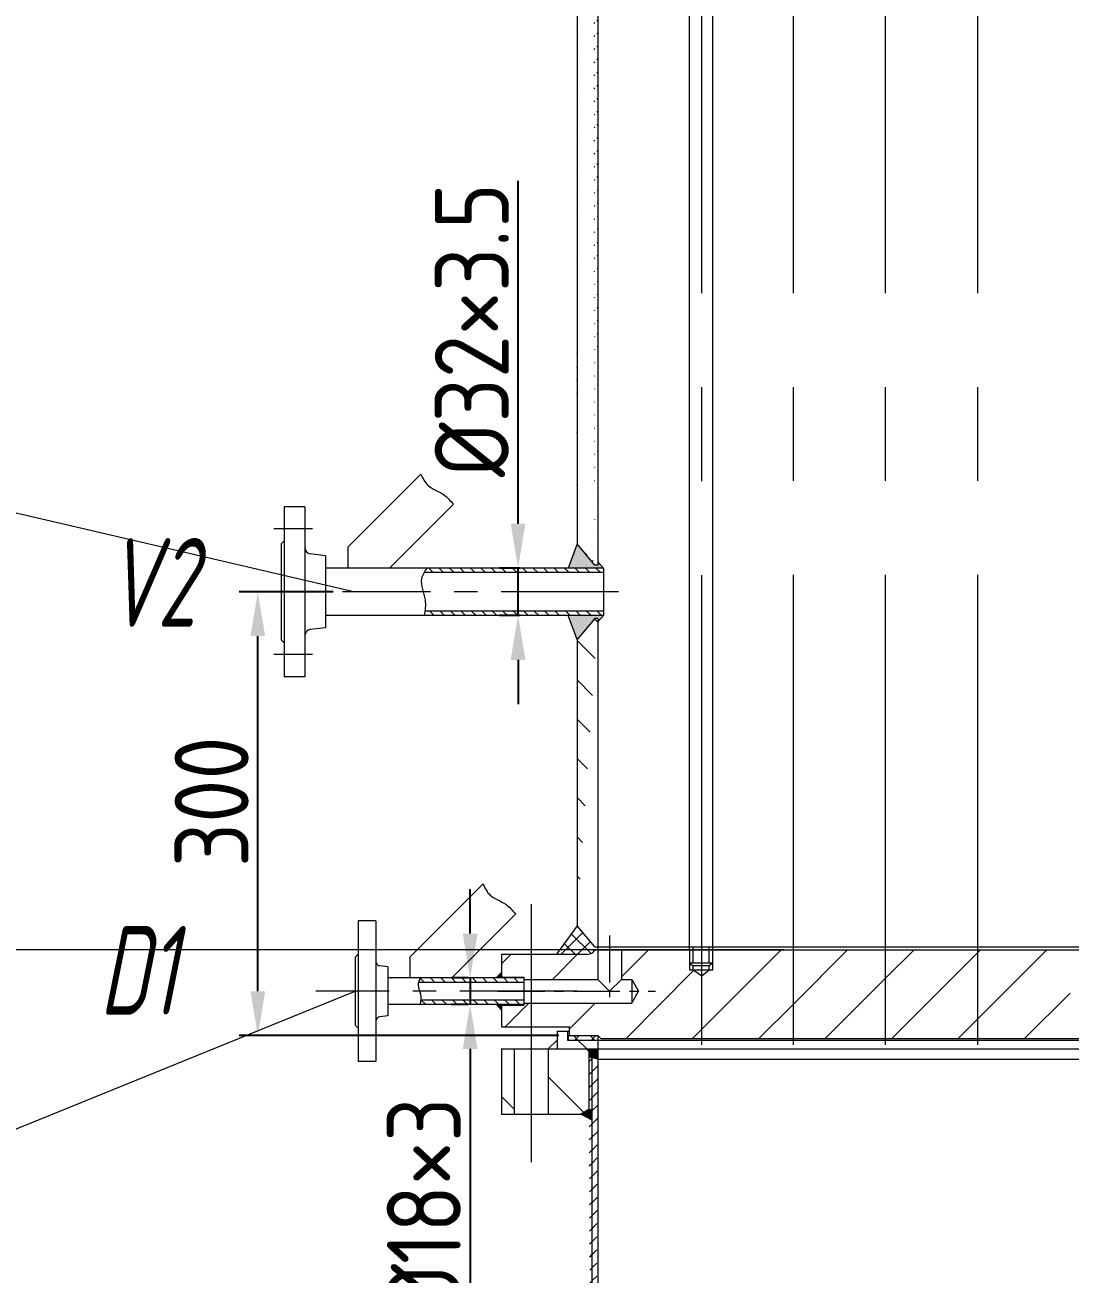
# Model space of a CAD drawing. Header units: inches. Extents: x 16 to 1170, y 5 to 1869.
# Drawn here: x 220.3 to 290.9, y 630.3 to 714.7 of the extents above; entities that cross this region are included whole.
import ezdxf

# ---------------------------------------------------------------- set-up
doc = ezdxf.new("R2010")
doc.units = ezdxf.units.IN
doc.header["$MEASUREMENT"] = 0
doc.linetypes.add('CENTER', pattern=[50.8, 31.75, -6.35, 6.35, -6.35])
doc.layers.get('Defpoints').update_dxf_attribs({"lineweight": 0})
for name, color, linetype, lineweight in [('中心线', 111, 'CENTER', 0), ('剖面线', 250, 'Continuous', 0), ('文字', 7, 'Continuous', 0), ('标注线', 20, 'Continuous', 0), ('粗实线', 7, 'Continuous', 0), ('粗实线1', 7, 'Continuous', 0), ('细实线2', 130, 'Continuous', 0)]:
    doc.layers.add(name, color=color, linetype=linetype, lineweight=lineweight)
doc.styles.add('HZ', font='gbeitc.shx', dxfattribs={"width": 0.75, "bigfont": 'hztxt3.shx'})
doc.styles.add('STYLE1', font='isocp3.shx', dxfattribs={"width": 0.8, "oblique": 18, "bigfont": 'hztxt3.shx'})
doc.dimstyles.new('1-10', dxfattribs={"dimtxt": 4, "dimasz": 3, "dimexe": 1.25, "dimexo": 0.625, "dimtad": 1, "dimdec": 4, "dimlfac": 10, "dimdsep": 46, "dimtxsty": 'STYLE1', "dimcen": 0.5, "dimclrt": 4, "dimadec": 0, "dimazin": 0, "dimtp": 0.2, "dimtfac": 1, "dimtdec": 4, "dimtmove": 0, "dimatfit": 3, "dimfxl": 1.25, "dimtolj": 1, "dimarcsym": 0})
pattern_1 = [(45, (351.29695, -2366.0835), (-0.561266, 0.561266), []), (135, (351.29695, -2366.0835), (-0.561266, -0.561266), [])]

# ---------------------------------------------------------------- blocks, each defined once
blk = doc.blocks.new('*D16')
at = {"layer": 'Defpoints', "color": 0, "transparency": 16777216}
for p in [(236.019, 676.427), (241.744, 676.427), (257.008, 646.427)]:
    blk.add_point(p, dxfattribs=at)
at = {"layer": '标注线', "color": 0, "lineweight": -2, "transparency": 16777216}
for p, q in [((241.119, 676.427), (234.769, 676.427)), ((236.019, 649.427), (236.019, 673.427)), ((256.383, 646.427), (234.769, 646.427))]:
    blk.add_line(p, q, dxfattribs=at)
at = {"layer": '标注线', "color": 0, "transparency": 16777216}
for points in [[(235.519, 673.427), (236.519, 673.427), (236.019, 676.427)], [(235.519, 649.427), (236.519, 649.427), (236.019, 646.427)]]:
    blk.add_solid(points, dxfattribs=at)
at = {"layer": '标注线', "color": 4, "transparency": 16777216, "insert": (232.894, 662.235), "char_height": 4, "attachment_point": 5, "rotation": 90}
blk.add_mtext('\\A1;{\\Fgbenor,gbcbig|c134;\\H1.25x;300}', dxfattribs=at)
blk = doc.blocks.new('*D22')
at = {"layer": 'Defpoints', "color": 0, "transparency": 16777216}
for p in [(250.867, 650.327), (250.376, 648.527), (250.867, 648.527)]:
    blk.add_point(p, dxfattribs=at)
at = {"layer": '标注线', "color": 0, "lineweight": -2, "transparency": 16777216}
for p, q in [((250.376, 653.327), (250.376, 656.327)), ((250.242, 650.327), (249.126, 650.327)), ((250.376, 650.327), (250.376, 648.527)), ((250.242, 648.527), (249.126, 648.527)), ((250.376, 645.527), (250.376, 627.186))]:
    blk.add_line(p, q, dxfattribs=at)
at = {"layer": '标注线', "color": 0, "transparency": 16777216}
for points in [[(249.876, 653.327), (250.876, 653.327), (250.376, 650.327)], [(249.876, 645.527), (250.876, 645.527), (250.376, 648.527)]]:
    blk.add_solid(points, dxfattribs=at)
at = {"layer": '标注线', "color": 4, "transparency": 16777216, "insert": (247.251, 634.772), "char_height": 4, "attachment_point": 5, "rotation": 90}
blk.add_mtext('\\A1;{\\Fgbenor,gbcbig|c0;\\H1.25x;%%C\\Fgbenor,gbcbig|c134;18×3}', dxfattribs=at)
blk = doc.blocks.new('*D23')
at = {"layer": 'Defpoints', "color": 0, "transparency": 16777216}
for p in [(254.398, 678.027), (253.619, 674.827), (254.398, 674.827)]:
    blk.add_point(p, dxfattribs=at)
at = {"layer": '标注线', "color": 0, "lineweight": -2, "transparency": 16777216}
for p, q in [((253.619, 681.027), (253.619, 704.2)), ((253.773, 678.027), (252.369, 678.027)), ((253.619, 674.827), (253.619, 678.027)), ((253.773, 674.827), (252.369, 674.827)), ((253.619, 671.827), (253.619, 668.827))]:
    blk.add_line(p, q, dxfattribs=at)
at = {"layer": '标注线', "color": 0, "transparency": 16777216}
for points in [[(253.119, 681.027), (254.119, 681.027), (253.619, 678.027)], [(253.119, 671.827), (254.119, 671.827), (253.619, 674.827)]]:
    blk.add_solid(points, dxfattribs=at)
at = {"layer": '标注线', "color": 4, "transparency": 16777216, "insert": (250.494, 694.114), "char_height": 4, "attachment_point": 5, "rotation": 90}
blk.add_mtext('\\A1;{\\Fgbenor,gbcbig|c0;\\H1.25x;%%C\\Fgbenor,gbcbig|c134;32×3.5}', dxfattribs=at)

msp = doc.modelspace()

# ---------------------------------------------------------------- hatches: boundary and pattern name
at = {"layer": '剖面线'}
h = msp.add_hatch(dxfattribs=at)
h.set_pattern_fill('ANSI31', scale=5, style=0)
edge = h.paths.add_edge_path()
edge.add_line((259.007974, 1445.799102), (259.007974, 678.227376))
edge.add_line((257.582176, 1441.292295), (257.607974, 679.65748))
edge.add_line((258.735592, 1442.699102), (257.607994, 1441.268891))
edge.add_line((258.807974, 678.227376), (257.607974, 679.65748))
edge.add_line((259.007974, 678.227376), (258.807974, 678.227376))
h = msp.add_hatch(dxfattribs=at)
h.set_pattern_fill('ANSI31', scale=4, angle=90, style=0)
edge = h.paths.add_edge_path()
edge.add_line((259.407974, 678.027376), (247.459023, 678.027376))
edge.add_spline(control_points=[(247.459023, 678.027376), (247.394131, 677.930772), (247.326928, 677.830537), (247.267397, 677.727376)], knot_values=[0, 0, 0, 0, 0.349126458, 0.349126458, 0.349126458, 0.349126458], degree=3, periodic=0)
edge.add_line((247.267397, 677.727376), (259.407974, 677.727376))
edge.add_line((259.407974, 677.727376), (259.407974, 678.027376))
h = msp.add_hatch(dxfattribs=at)
h.set_pattern_fill('ANSI31', scale=4, angle=90, style=0)
edge = h.paths.add_edge_path()
edge.add_line((259.407974, 675.127376), (247.322846, 675.127376))
edge.add_spline(control_points=[(247.322846, 675.127376), (247.310134, 675.026938), (247.294247, 674.926901), (247.277161, 674.827376)], knot_values=[3.003751604, 3.003751604, 3.003751604, 3.003751604, 3.306695368, 3.306695368, 3.306695368, 3.306695368], degree=3, periodic=0)
edge.add_line((247.277161, 674.827376), (259.407974, 674.827376))
edge.add_line((259.407974, 674.827376), (259.407974, 675.127376))
h = msp.add_hatch(dxfattribs=at)
h.set_pattern_fill('ANSI31', scale=15, angle=90, style=0)
edge = h.paths.add_edge_path()
edge.add_line((257.607974, 673.197271), (257.607974, 653.85748))
edge.add_line((259.007974, 674.627376), (259.007974, 652.227376))
edge.add_line((258.807974, 674.627376), (257.607974, 673.197271))
edge.add_line((259.007974, 674.627376), (258.807974, 674.627376))
edge.add_line((258.807974, 652.427376), (257.607974, 653.85748))
edge.add_line((258.807974, 652.427376), (259.007974, 652.427376))
h = msp.add_hatch(dxfattribs=at)
h.set_pattern_fill('ANSI37', scale=0.25, style=0)
h.set_pattern_definition(pattern_1)
h.paths.add_polyline_path([(380.407974, 653.85748), (379.207974, 652.427376), (379.007974, 652.427376), (379.007974, 652.227376), (379.207974, 652.227376, 0.296438868), (379.662958, 651.927376), (381.807974, 651.927376)])
h.paths.add_polyline_path([(259.007974, 652.427376), (258.807974, 652.427376), (257.607974, 653.85748), (256.207974, 651.927376), (258.35299, 651.927376, 0.296438868), (258.807974, 652.227376), (259.007974, 652.227376)])
h = msp.add_hatch(dxfattribs=at)
h.set_pattern_fill('ANSI31', scale=4, angle=90, style=0)
edge = h.paths.add_edge_path()
edge.add_line((254.007974, 650.327376), (247.000363, 650.327376))
edge.add_spline(control_points=[(247.000363, 650.327376), (246.956529, 650.231745), (246.911105, 650.130116), (246.883467, 650.027376)], knot_values=[0, 0, 0, 0, 0.31559259, 0.31559259, 0.31559259, 0.31559259], degree=3, periodic=0)
edge.add_line((246.883467, 650.027376), (254.007974, 650.027376))
edge.add_line((254.007974, 650.027376), (254.007974, 650.327376))
h = msp.add_hatch(dxfattribs=at)
h.set_pattern_fill('ANSI31', scale=4, angle=90, style=0)
edge = h.paths.add_edge_path()
edge.add_line((254.007974, 648.827376), (247.032708, 648.827376))
edge.add_spline(control_points=[(247.032708, 648.827376), (247.020035, 648.726601), (247.000862, 648.626025), (246.983619, 648.527376)], knot_values=[1.544608309, 1.544608309, 1.544608309, 1.544608309, 1.845043023, 1.845043023, 1.845043023, 1.845043023], degree=3, periodic=0)
edge.add_line((246.983619, 648.527376), (254.007974, 648.527376))
edge.add_line((254.007974, 648.527376), (254.007974, 648.827376))
h = msp.add_hatch(dxfattribs=at)
h.set_pattern_fill('ANSI37', scale=0.25, style=0)
h.set_pattern_definition(pattern_1)
h.paths.add_polyline_path([(379.007974, 646.427376), (379.007974, 646.127376), (381.007974, 646.127376), (381.007974, 646.427376)])
h.paths.add_polyline_path([(259.007974, 646.127376), (259.007974, 646.427376), (257.007974, 646.427376), (257.007974, 646.127376)])
h = msp.add_hatch(dxfattribs=at)
h.set_pattern_fill('ANSI31', scale=5, style=0)
edge = h.paths.add_edge_path()
edge.add_line((258.607974, 644.934555), (258.607974, 546.165726))
edge.add_line((259.007974, 646.427376), (259.007974, 545.927376))
edge.add_line((259.007974, 644.827376), (258.407974, 644.988145))
edge.add_line((258.807974, 545.927376), (258.607974, 546.165726))
edge.add_line((259.007974, 545.927376), (258.807974, 545.927376))
at = {"layer": '粗实线'}
for points in [[(257.607974, 679.65748), (257.007974, 678.027376), (259.407974, 678.027376), (259.007974, 678.459048), (259.007974, 678.227376), (258.807974, 678.227376)], [(258.807974, 674.627376), (259.007974, 674.627376), (259.007974, 674.395703), (259.407974, 674.827376), (257.007974, 674.827376), (257.607974, 673.197271)], [(252.507974, 650.686906), (252.133165, 650.327376), (252.507974, 650.327376)], [(252.507974, 648.527376), (252.160795, 648.527376), (252.507974, 648.1599)], [(259.007974, 645.527376), (258.407974, 645.527376), (258.407974, 644.988145), (259.007974, 644.827376)], [(258.607974, 641.427376), (258.407974, 641.427376), (257.888358, 641.127376), (258.607974, 640.727376)]]:
    msp.add_hatch(color=7, dxfattribs=at).paths.add_polyline_path(points)

# ---------------------------------------------------------------- linework, layer by layer
at = {"layer": '中心线'}
for p, q in [((266.047291, 645.80366), (266.047291, 1448.287208)), ((272.242602, 645.815562), (272.242602, 1448.299091)), ((278.477985, 645.815562), (278.477985, 1448.299106)), ((284.713368, 645.815562), (284.713368, 1448.299102))]:
    msp.add_line(p, q, dxfattribs=at)
at = {"layer": '中心线', "ltscale": 0.25}
for p, q in [((239.707974, 680.677376), (237.107974, 680.677376)), ((260.404151, 676.427376), (241.744133, 676.427376)), ((239.707974, 672.177376), (237.107974, 672.177376))]:
    msp.add_line(p, q, dxfattribs=at)
at = {"layer": '中心线', "color": 7}
msp.add_line((254.507974, 655.325016), (254.507974, 637.873858), dxfattribs=at)
at = {"layer": '中心线', "color": 7, "ltscale": 0.1}
for p, q in [((259.807974, 653.204071), (259.807974, 649.037281)), ((252.257449, 649.427376), (262.911336, 649.427376))]:
    msp.add_line(p, q, dxfattribs=at)
at = {"layer": '中心线', "color": 7, "ltscale": 0.25}
msp.add_line((257.607974, 649.427376), (239.948533, 649.427376), dxfattribs=at)
at = {"layer": '剖面线', "color": 7}
for p, q in [((252.507974, 651.276429), (253.15892, 651.927376)), ((255.949048, 650.227376), (257.649048, 651.927376)), ((260.607974, 650.396173), (262.439176, 652.227376)), ((266.007219, 646.815162), (271.419432, 652.227376)), ((272.242602, 648.560417), (275.90956, 652.227376)), ((278.477985, 650.305672), (280.399688, 652.227376)), ((278.889816, 646.227376), (284.713368, 652.050927)), ((284.713368, 652.050927), (284.889816, 652.227376)), ((284.713368, 647.560799), (289.379945, 652.227376)), ((260.929304, 646.227376), (265.511594, 650.846616)), ((274.399688, 646.227376), (278.477985, 650.305672)), ((287.870073, 646.227376), (290.948751, 649.306054)), ((252.749048, 647.027376), (254.349048, 648.627376)), ((257.107974, 646.896173), (258.839176, 648.627376)), ((269.90956, 646.227376), (272.242602, 648.560417)), ((283.379945, 646.227376), (284.713368, 647.560799)), ((265.419432, 646.227376), (266.007219, 646.815162)), ((258.269343, 645.527376), (257.669343, 646.127376)), ((258.407974, 645.388745), (258.269343, 645.527376)), ((258.072754, 641.233836), (255.657974, 643.648617)), ((253.357974, 641.458489), (252.507974, 642.308489))]:
    msp.add_line(p, q, dxfattribs=at)
at = {"layer": '标注线'}
for p, q in [((199.843846, 686.386995), (242.607974, 676.427376)), ((271.617602, 652.227376), (166.70987, 652.227376)), ((199.843846, 632.095918), (242.607974, 649.427376))]:
    msp.add_line(p, q, dxfattribs=at)
at = {"layer": '粗实线'}
for p, q in [((259.008638, 1442.700687), (259.007974, 678.227376)), ((257.582176, 1441.292295), (257.607974, 679.65748)), ((265.214001, 652.227376), (265.214001, 1328.155669)), ((266.797493, 650.877373), (266.797493, 1328.151324)), ((247.045612, 684.382596), (242.100556, 679.43754)), ((239.207974, 682.177376), (237.807974, 682.177376)), ((237.807974, 682.177376), (237.807974, 670.681249)), ((239.207974, 682.177376), (239.207974, 670.681249)), ((249.243416, 682.337759), (244.933032, 678.027376)), ((237.607974, 679.677376), (237.807974, 679.877376)), ((237.607974, 679.677376), (237.607974, 673.177376)), ((257.607974, 679.65748), (257.007974, 678.027376)), ((258.807974, 678.227376), (257.607974, 679.65748)), ((240.600556, 678.856388), (239.559226, 678.984247)), ((240.600556, 678.856388), (240.600556, 673.998363)), ((242.100556, 679.43754), (242.100556, 678.027376)), ((259.407974, 678.027376), (240.600556, 678.027376)), ((259.007974, 678.227376), (258.807974, 678.227376)), ((259.407974, 678.027376), (259.007974, 678.459048)), ((259.407974, 678.027376), (259.407974, 674.827376)), ((259.407974, 677.727376), (247.267397, 677.727376)), ((259.407974, 674.827376), (240.600556, 674.827376)), ((259.407974, 675.127376), (247.322846, 675.127376)), ((257.607974, 673.197271), (257.007974, 674.827376)), ((258.807974, 674.627376), (257.607974, 673.197271)), ((259.007974, 674.627376), (258.807974, 674.627376)), ((259.407974, 674.827376), (259.007974, 674.395703)), ((259.007974, 674.627376), (259.007974, 652.227376)), ((240.600556, 673.998363), (239.559226, 673.870504)), ((237.607974, 673.177376), (237.807974, 672.977376)), ((257.607974, 673.197271), (257.607974, 653.85748)), ((239.207974, 670.681249), (237.807974, 670.681249)), ((259.007974, 646.427376), (259.007974, 545.927376)), ((252.507974, 645.527376), (385.507974, 645.527376)), ((258.607974, 644.934555), (258.607974, 546.165726)), ((259.007974, 644.827376), (379.007974, 644.827376))]:
    msp.add_line(p, q, dxfattribs=at)
at = {"layer": '粗实线', "color": 7}
for p, q in [((251.253029, 656.682596), (246.307974, 651.73754)), ((253.450833, 654.637759), (249.14045, 650.327376)), ((244.007974, 654.177376), (242.807974, 654.177376)), ((242.807974, 654.177376), (242.807974, 644.677376)), ((244.007974, 654.177376), (244.007974, 644.677376)), ((257.607974, 653.85748), (256.207974, 651.927376)), ((258.807974, 652.427376), (257.607974, 653.85748)), ((242.607974, 651.727376), (242.807974, 651.927376)), ((242.607974, 651.727376), (242.607974, 647.127376)), ((246.307974, 651.73754), (246.307974, 650.327376)), ((252.507974, 651.927376), (258.35299, 651.927376)), ((252.507974, 651.927376), (252.507974, 650.327376)), ((258.807974, 652.427376), (259.007974, 652.427376)), ((258.807974, 652.227376), (356.687963, 652.227376)), ((259.007974, 652.427376), (356.687963, 652.427376)), ((259.007974, 652.227376), (259.007974, 650.227376)), ((260.607974, 652.227376), (260.607974, 650.227376)), ((265.466891, 651.33228), (265.466891, 652.431055)), ((266.533478, 651.334477), (266.533478, 652.431055)), ((244.807974, 651.079148), (244.271413, 651.145029)), ((244.807974, 651.079148), (244.807974, 647.775687)), ((265.214001, 651.334336), (265.466891, 651.139035)), ((265.2182, 650.886886), (266.789958, 650.886886)), ((265.466891, 650.886886), (265.466891, 651.136204)), ((265.466891, 650.886886), (266.047291, 650.479926)), ((266.047291, 650.479926), (266.533478, 650.886886)), ((266.797493, 651.334353), (266.533478, 651.139031)), ((266.533478, 650.886886), (266.533478, 651.137427)), ((254.007974, 650.327376), (244.807974, 650.327376)), ((254.007974, 650.027376), (246.883467, 650.027376)), ((252.133165, 650.327376), (252.507974, 650.686906)), ((252.557974, 650.377376), (252.507974, 650.427376)), ((252.557974, 650.377376), (254.007974, 650.377376)), ((252.557974, 650.377376), (252.557974, 650.327376)), ((254.007974, 650.377376), (254.007974, 648.477376)), ((254.007974, 650.227376), (259.007974, 650.227376)), ((259.807974, 649.427376), (259.007974, 650.227376)), ((259.807974, 649.427376), (260.607974, 650.227376)), ((260.607974, 650.227376), (261.307974, 650.227376)), ((261.307974, 650.227376), (261.307974, 648.627376)), ((261.307974, 650.227376), (261.769854, 649.427376)), ((261.307974, 648.627376), (261.769854, 649.427376)), ((254.007974, 648.527376), (244.807974, 648.527376)), ((254.007974, 648.827376), (247.032708, 648.827376)), ((252.160795, 648.527376), (252.507974, 648.1599)), ((252.507974, 648.527376), (252.507974, 647.027376)), ((252.557974, 648.477376), (252.507974, 648.427376)), ((252.557974, 648.527376), (252.557974, 648.477376)), ((252.557974, 648.477376), (254.007974, 648.477376)), ((254.007974, 648.627376), (261.307974, 648.627376)), ((244.807974, 647.775687), (244.271413, 647.709806)), ((242.607974, 647.127376), (242.807974, 646.927376)), ((252.507974, 647.027376), (257.107974, 647.027376)), ((256.257974, 646.727376), (256.257974, 645.527376)), ((256.257974, 646.727376), (257.107974, 646.727376)), ((256.957974, 646.727376), (256.957974, 646.127376)), ((257.107974, 646.427376), (257.107974, 647.027376)), ((256.257974, 646.127376), (255.657974, 645.527376)), ((256.957974, 646.127376), (356.687963, 646.127376)), ((257.007974, 646.427376), (257.007974, 646.127376)), ((257.007974, 646.427376), (259.007974, 646.427376)), ((259.007974, 646.427376), (259.207974, 646.227376)), ((259.207974, 646.227376), (356.687963, 646.227376)), ((252.507974, 645.527376), (252.507974, 641.127376)), ((253.357974, 645.527376), (253.357974, 641.127376)), ((255.657974, 645.527376), (255.657974, 641.127376)), ((258.407974, 645.527376), (258.407974, 641.427376)), ((259.007974, 644.827376), (258.407974, 644.988145)), ((244.007974, 644.677376), (242.807974, 644.677376)), ((252.507974, 641.127376), (257.888358, 641.127376)), ((258.407974, 641.427376), (257.888358, 641.127376)), ((257.888358, 641.127376), (258.607974, 640.727376)), ((258.407974, 641.427376), (258.607974, 641.427376))]:
    msp.add_line(p, q, dxfattribs=at)
at = {"layer": '粗实线'}
for centre, start, end in [((239.607974, 679.381266), 180, 263), ((239.607974, 673.473485), 97, 180)]:
    msp.add_arc(centre, 0.4, start, end, dxfattribs=at)
at = {"layer": '粗实线', "color": 7}
for centre, radius, start, end in [((258.349711, 652.427365), 0.5, 269.62431698, 336.42316536), ((244.307974, 651.442793), 0.3, 180, 263), ((244.307974, 647.412042), 0.3, 97, 180)]:
    msp.add_arc(centre, radius, start, end, dxfattribs=at)
at = {"layer": '粗实线1', "color": 7}
for p, q in [((265.214001, 652.227376), (265.214001, 650.886676)), ((266.797484, 651.334345), (265.214001, 651.334345)), ((266.533479, 651.139035), (265.466891, 651.139035))]:
    msp.add_line(p, q, dxfattribs=at)
at = {"layer": '细实线2', "color": 7}
for points, start_tangent, end_tangent in [([(247.045612, 684.382596), (247.527577, 683.62386), (248.578115, 683.003059), (249.243416, 682.337759)], (0.410298597, -0.911951238), (0.643197505, -0.765700313)), ([(247.459023, 678.027376), (247.097681, 677.319485), (247.329595, 675.87455), (247.277161, 674.827376)], (-0.55761283, -0.830101158), (-0.169193601, -0.985582835)), ([(251.253029, 656.682596), (251.734994, 655.92386), (252.785533, 655.303059), (253.450833, 654.637759)], (0.410298597, -0.911951238), (0.643197505, -0.765700313)), ([(247.000363, 650.327376), (246.857311, 649.830913), (247.025726, 649.241903), (246.983619, 648.527376)], (-0.416677314, -0.909054462), (-0.172172392, -0.985066834))]:
    msp.add_spline(points, degree=3, dxfattribs=dict(at, start_tangent=start_tangent, end_tangent=end_tangent))

# ---------------------------------------------------------------- texts
at = {"layer": '文字', "style": 'HZ', "width": 0.75}
for s, p in [('V2', (225.758731, 674.06189)), ('D1', (225.305472, 647.841317))]:
    msp.add_text(s, height=6, dxfattribs=at).set_placement(p)

# ---------------------------------------------------------------- dimensions: what is measured, and where the dimension line sits
at = {"layer": '标注线'}
for base, p1, p2, text, picture, middle in [((253.619232, 674.827376), (254.398034, 678.027376), (254.398034, 674.827376), '{\\Fgbenor,gbcbig|c0;\\H1.25x;%%C\\Fgbenor,gbcbig|c134;32×3.5}', '*D23', (253.619232, 694.11367)), ((236.019416, 676.427376), (257.007974, 646.427376), (241.744133, 676.427376), '{\\Fgbenor,gbcbig|c134;\\H1.25x;300}', '*D16', (236.019416, 662.234778)), ((250.376249, 648.527376), (250.8672, 650.327376), (250.8672, 648.527376), '{\\Fgbenor,gbcbig|c0;\\H1.25x;%%C\\Fgbenor,gbcbig|c134;18×3}', '*D22', (250.376249, 634.771859))]:
    dim = msp.add_linear_dim(base=base, p1=p1, p2=p2, angle=90, text=text, dimstyle='1-10', override={"dimtxsty": 'Standard'}, dxfattribs=at)
    dim.commit()
    dim.dimension.update_dxf_attribs({"geometry": picture, "text_midpoint": middle, "dimtype": 160})

doc.saveas('drawing.dxf')
